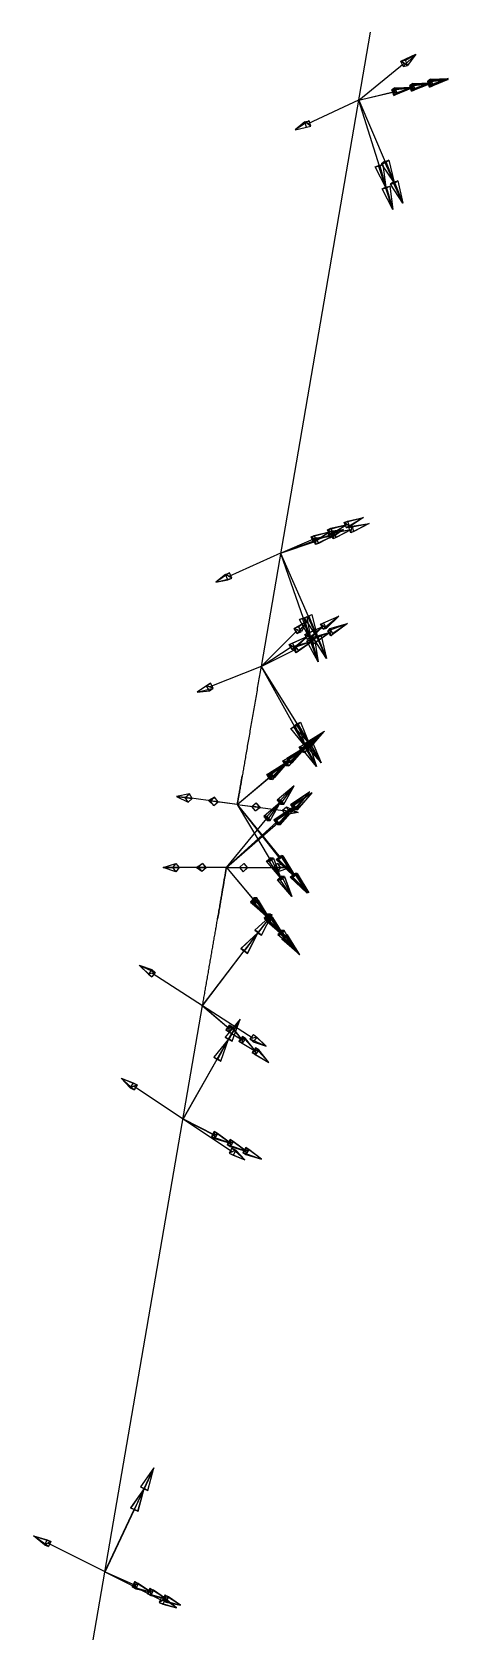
# Model space of a CAD drawing. Header units: millimetres. Extents: x -6491 to 13, y -74 to 75.
# Drawn here: x -6491.1 to -6453.9, y -69.9 to 69.9 of the extents above.
import ezdxf

# ---------------------------------------------------------------- set-up
doc = ezdxf.new("R2010")
doc.units = ezdxf.units.MM
for name, color, linetype in [('AutoDetect_1_10', 1, 'Continuous'), ('AutoDetect_1_12', 1, 'Continuous'), ('AutoDetect_1_9', 1, 'Continuous'), ('AutoDetect_2_11', 1, 'Continuous'), ('AutoDetect_2_13', 1, 'Continuous'), ('AutoDetect_2_8', 1, 'Continuous')]:
    doc.layers.add(name, color=color, linetype=linetype)

# ---------------------------------------------------------------- blocks, each defined once
blk = doc.blocks.new('Kontrollpunkt')
at = {"color": 0}
for q in [(0, 6), (8, 0), (0, 0, 4)]:
    blk.add_line((0, 0), q, dxfattribs=at)
for points in [[(0.25, 8, -0.25), (-0.25, 8, -0.25), (-0.25, 8, 0.25), (0, 10, 0), (-0.25, 8, -0.25), (0.25, 8, 0.25), (0, 10, 0), (0.25, 8, -0.25), (0.25, 8, 0.25), (-0.25, 8, 0.25)], [(0.25, 6, -0.25), (-0.25, 6, -0.25), (-0.25, 6, 0.25), (0, 8, 0), (-0.25, 6, -0.25), (0.25, 6, 0.25), (0, 8, 0), (0.25, 6, -0.25), (0.25, 6, 0.25), (-0.25, 6, 0.25)], [(0.25, 0.25, 4), (-0.25, 0.25, 4), (-0.25, -0.25, 4), (0, 0, 6), (-0.25, 0.25, 4), (0.25, -0.25, 4), (0, 0, 6), (0.25, 0.25, 4), (0.25, -0.25, 4), (-0.25, -0.25, 4)], [(0.25, 0.25, 6), (-0.25, 0.25, 6), (-0.25, -0.25, 6), (0, 0, 8), (-0.25, 0.25, 6), (0.25, -0.25, 6), (0, 0, 8), (0.25, 0.25, 6), (0.25, -0.25, 6), (-0.25, -0.25, 6)], [(0.25, 0.25, 8), (-0.25, 0.25, 8), (-0.25, -0.25, 8), (0, 0, 10), (-0.25, 0.25, 8), (0.25, -0.25, 8), (0, 0, 10), (0.25, 0.25, 8), (0.25, -0.25, 8), (-0.25, -0.25, 8)], [(8, 0.25, -0.25), (8, 0.25, 0.25), (8, -0.25, 0.25), (10, 0, 0), (8, 0.25, 0.25), (8, -0.25, -0.25), (10, 0, 0), (8, 0.25, -0.25), (8, -0.25, -0.25), (8, -0.25, 0.25)]]:
    blk.add_polyline3d(points, dxfattribs=at)

msp = doc.modelspace()

# ---------------------------------------------------------------- linework, layer by layer
at = {"layer": 'AutoDetect_1_10', "color": 1}
msp.add_line((-6485.78, -69.9, -325.5), (-6476.28, -14.75, -325.5), dxfattribs=at)
msp.add_rational_spline([(-6476.28, -14.75, -325.5), (-6475.54, -10.49, -325.5), (-6474.97, -7.19, -328.18)], [1, 0.871859216769, 0.855841618865], degree=2, dxfattribs=at)
at = {"layer": 'AutoDetect_1_12', "color": 1}
msp.add_line((-6485.78, -69.9, -441.5), (-6476.28, -14.75, -441.5), dxfattribs=at)
msp.add_rational_spline([(-6476.28, -14.75, -441.5), (-6475.54, -10.49, -441.5), (-6474.97, -7.19, -438.82)], [1, 0.871859216769, 0.855841618865], degree=2, dxfattribs=at)
at = {"layer": 'AutoDetect_1_9', "color": 1}
msp.add_line((-6474.21, -2.75, -429.5), (-6474.21, -2.75, -337.5), dxfattribs=at)
for points, weights in [([(-6474.97, -7.19, -438.82), (-6474.21, -2.75, -435.21), (-6474.21, -2.75, -429.5)], [0.855841618865, 0.835247564417, 1]), ([(-6474.21, -2.75, -337.5), (-6474.21, -2.75, -331.79), (-6474.97, -7.19, -328.18)], [1, 0.835247564417, 0.855841618865])]:
    msp.add_rational_spline(points, weights, degree=2, dxfattribs=at)
at = {"layer": 'AutoDetect_2_11', "color": 1}
msp.add_line((-6461.69, 69.9, -325.5), (-6471.19, 14.75, -325.5), dxfattribs=at)
msp.add_rational_spline([(-6471.19, 14.75, -325.5), (-6472.21, 8.84, -325.5), (-6472.83, 5.24, -330.18)], [1, 0.83067111012, 0.857128749164], degree=2, dxfattribs=at)
at = {"layer": 'AutoDetect_2_13', "color": 1}
msp.add_line((-6461.69, 69.9, -441.5), (-6471.19, 14.75, -441.5), dxfattribs=at)
msp.add_rational_spline([(-6471.19, 14.75, -441.5), (-6472.21, 8.84, -441.5), (-6472.83, 5.24, -436.82)], [1, 0.83067111012, 0.857128749164], degree=2, dxfattribs=at)
at = {"layer": 'AutoDetect_2_8', "color": 1}
msp.add_line((-6473.26, 2.75, -337.5), (-6473.26, 2.75, -429.5), dxfattribs=at)
for points, weights in [([(-6472.83, 5.24, -330.18), (-6473.26, 2.75, -333.42), (-6473.26, 2.75, -337.5)], [0.857128749164, 0.876435674952, 1]), ([(-6473.26, 2.75, -429.5), (-6473.26, 2.75, -433.58), (-6472.83, 5.24, -436.82)], [1, 0.876435674952, 0.857128749164])]:
    msp.add_rational_spline(points, weights, degree=2, dxfattribs=at)

# ---------------------------------------------------------------- block references
at = {"layer": 'AutoDetect_1_10', "color": 1, "extrusion": (0.575039, -0.495647, -0.650895), "rotation": 264.648656145714}
msp.add_blockref('Kontrollpunkt', (-4239.42, -3433.82, -3504.93), dxfattribs=at)
at = {"layer": 'AutoDetect_1_10', "color": 1, "extrusion": (0.682204, -0.348782, -0.642611), "rotation": 274.1597070293201}
msp.add_blockref('Kontrollpunkt', (-2970.78, -3948.69, -4201.55), dxfattribs=at)
at = {"layer": 'AutoDetect_1_10', "color": 1, "extrusion": (0.656733, -0.289446, -0.696364), "rotation": 271.9780895979134}
msp.add_blockref('Kontrollpunkt', (-2673.88, -4347.85, -4013.57), dxfattribs=at)
at = {"layer": 'AutoDetect_1_12', "color": 1, "extrusion": (0.575039, -0.495647, 0.650895), "rotation": 275.351343854286}
msp.add_blockref('Kontrollpunkt', (-4239.42, 2851.54, -4004.17), dxfattribs=at)
at = {"layer": 'AutoDetect_1_12', "color": 1, "extrusion": (0.682196, -0.348788, 0.642616), "rotation": 265.8409719935664}
msp.add_blockref('Kontrollpunkt', (-2970.84, 3361.04, -4694.38), dxfattribs=at)
at = {"layer": 'AutoDetect_1_12', "color": 1, "extrusion": (0.656733, -0.289446, 0.696364), "rotation": 268.0219104020866}
msp.add_blockref('Kontrollpunkt', (-2673.88, 3797.39, -4547.68), dxfattribs=at)
at = {"layer": 'AutoDetect_1_9', "color": 1, "extrusion": (0.593024, -0.704026, -0.390731), "rotation": 245.1149292873018}
msp.add_blockref('Kontrollpunkt', (-4953.41, -1939.56, -3705.55), dxfattribs=at)
at = {"layer": 'AutoDetect_1_9', "color": 1, "extrusion": (0.593024, -0.704026, 0.390731), "rotation": 294.8850707126982}
msp.add_blockref('Kontrollpunkt', (-4953.41, 1233.53, -4005.24), dxfattribs=at)
at = {"layer": 'AutoDetect_1_9', "color": 1, "extrusion": (0.63445, -0.753206, -0.173648), "rotation": 258.3515724587121}
for p in [(-4953.41, -1107.49, -4037.86), (-4953.41, -1066.13, -4045.15)]:
    msp.add_blockref('Kontrollpunkt', p, dxfattribs=at)
at = {"layer": 'AutoDetect_1_9', "color": 1, "extrusion": (0.639572, -0.759286, 0.120137), "rotation": 278.1170086426231}
msp.add_blockref('Kontrollpunkt', (-4953.41, 74.44, -4190.23), dxfattribs=at)
at = {"layer": 'AutoDetect_2_11', "color": 1, "extrusion": (0.778827, 0.188635, -0.598202), "rotation": 74.2338996337234}
msp.add_blockref('Kontrollpunkt', (1583.5, -4009.19, -4826.54), dxfattribs=at)
at = {"layer": 'AutoDetect_2_11', "color": 1, "extrusion": (0.769912, 0.256598, -0.584288), "rotation": 88.85526609955825}
msp.add_blockref('Kontrollpunkt', (2068.89, -3845.74, -4784.44), dxfattribs=at)
at = {"layer": 'AutoDetect_2_11', "color": 1, "extrusion": (0.753204, 0.37122, -0.543028), "rotation": 79.80148017370922}
msp.add_blockref('Kontrollpunkt', (2874.01, -3421.79, -4691.9), dxfattribs=at)
at = {"layer": 'AutoDetect_2_13', "color": 1, "extrusion": (0.778974, 0.179055, 0.600948), "rotation": 97.36769017543706}
msp.add_blockref('Kontrollpunkt', (1510.12, 3423.55, -5288.14), dxfattribs=at)
at = {"layer": 'AutoDetect_2_13', "color": 1, "extrusion": (0.721963, 0.309837, 0.618685), "rotation": 90.62026798784002}
msp.add_blockref('Kontrollpunkt', (2574.02, 3325.3, -4936.26), dxfattribs=at)
at = {"layer": 'AutoDetect_2_13', "color": 1, "extrusion": (0.676454, 0.437792, 0.59224), "rotation": 83.42323100592917}
msp.add_blockref('Kontrollpunkt', (3528.35, 2856.97, -4632.48), dxfattribs=at)
at = {"layer": 'AutoDetect_2_8', "color": 1, "extrusion": (0.704026, 0.593024, 0.390731), "rotation": 66.82746692863438}
msp.add_blockref('Kontrollpunkt', (4172.42, 1538.43, -4723.53), dxfattribs=at)
at = {"layer": 'AutoDetect_2_8', "color": 1, "extrusion": (0.753206, 0.63445, 0.173648), "rotation": 79.22954031684742}
for p in [(4172.42, 487.64, -4939.51), (4172.42, 446.28, -4946.8)]:
    msp.add_blockref('Kontrollpunkt', p, dxfattribs=at)
at = {"layer": 'AutoDetect_2_8', "color": 1, "extrusion": (0.704026, 0.593024, -0.390731), "rotation": 113.1725330713656}
msp.add_blockref('Kontrollpunkt', (4172.42, -2244.45, -4423.84), dxfattribs=at)
at = {"layer": 'AutoDetect_2_8', "color": 1, "extrusion": (0.757489, 0.638058, -0.138175), "rotation": 98.60729458360356}
msp.add_blockref('Kontrollpunkt', (4172.42, -1018.11, -4855.04), dxfattribs=at)

doc.saveas('drawing.dxf')
